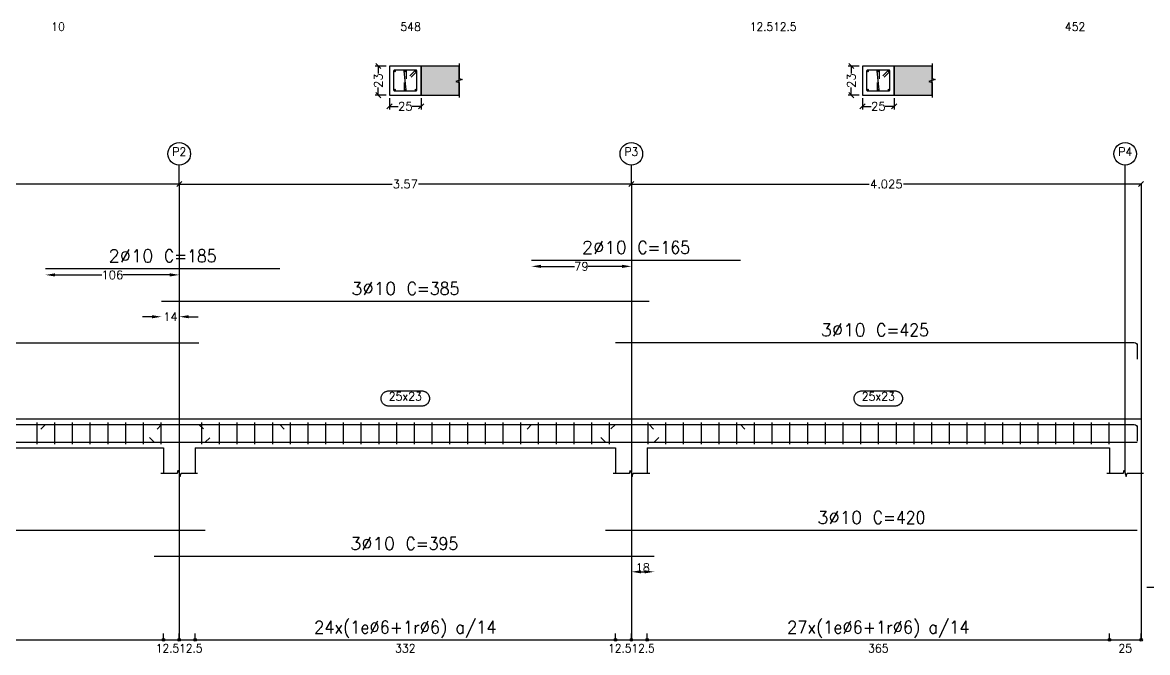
# Model space of a CAD drawing. Header units: millimetres. Extents: x 2071 to 2712, y 1262 to 1380.
# Drawn here: x 2489.19 to 2506.96, y 1297.61 to 1307.57 of the extents above; entities that cross this region are included whole.
import ezdxf
from ezdxf.enums import TextEntityAlignment as Align

# ---------------------------------------------------------------- set-up
doc = ezdxf.new("R2010")
doc.units = ezdxf.units.MM
doc.layers.add('.pormenores', color=8, linetype='Continuous')
for name, color, linetype, lineweight in [('POR_COT_COMPRIMENTO_PROJECTADO', 122, 'Continuous', 0), ('POR_COT_COT_ARM', 3, 'Continuous', 0), ('SEC_COTAS_SEC_DIM_VIGA', 122, 'Continuous', 0)]:
    doc.layers.add(name, color=color, linetype=linetype, lineweight=lineweight)
doc.styles.add('CYPETXT_0.2_romans', font='ROMANS__.TTF', dxfattribs={"height": 0.133333})
doc.styles.add('CYPETXT_romans', font='ROMANS__.TTF', dxfattribs={"height": 0.2})
doc.dimstyles.new('cype_arrow', dxfattribs={"dimtxt": 0.18, "dimasz": 0.15, "dimexe": 0.05, "dimexo": 0.05, "dimgap": 0, "dimtad": 0, "dimdec": 4, "dimzin": 0, "dimdsep": 46, "dimtxsty": 'CYPETXT_0.2_romans', "dimcen": 0.09, "dimadec": 0, "dimazin": 0, "dimtfac": 1, "dimtdec": 4, "dimtofl": 0, "dimtmove": 2, "dimatfit": 3, "dimfxl": 1, "dimtolj": 1, "dimtzin": 0, "dimarcsym": 0})
doc.dimstyles.new('cype_oblique', dxfattribs={"dimtxt": 0.18, "dimasz": 0.18, "dimexe": 0.05, "dimexo": 0.05, "dimgap": 0, "dimtad": 0, "dimdec": 4, "dimzin": 0, "dimdsep": 46, "dimtxsty": 'CYPETXT_0.2_romans', "dimblk": 'OBLIQUE', "dimtsz": 0.04, "dimcen": 0.09, "dimadec": 0, "dimazin": 0, "dimtfac": 1, "dimtdec": 4, "dimtofl": 0, "dimtmove": 2, "dimatfit": 3, "dimfxl": 1, "dimtolj": 1, "dimtzin": 0, "dimarcsym": 0})

# ---------------------------------------------------------------- blocks, each defined once
blk = doc.blocks.new('*D173')
at = {"layer": 'Defpoints', "color": 0, "transparency": 16777216}
for p in [(2494.99, 1306.418), (2495.49, 1306.418), (2495.49, 1306.241)]:
    blk.add_point(p, dxfattribs=at)
at = {"layer": 'SEC_COTAS_SEC_DIM_VIGA', "color": 0, "lineweight": -2, "transparency": 16777216}
for p, q in [((2495.03, 1306.281), (2494.95, 1306.201)), ((2494.99, 1306.368), (2494.99, 1306.191)), ((2494.99, 1306.241), (2495.129, 1306.241)), ((2495.49, 1306.241), (2495.35, 1306.241)), ((2495.45, 1306.201), (2495.53, 1306.281)), ((2495.49, 1306.368), (2495.49, 1306.191))]:
    blk.add_line(p, q, dxfattribs=at)
at = {"layer": 'SEC_COTAS_SEC_DIM_VIGA', "color": 0, "transparency": 16777216, "insert": (2495.24, 1306.241), "char_height": 0.1333, "attachment_point": 5, "style": 'CYPETXT_0.2_romans'}
blk.add_mtext('\\A1;25', dxfattribs=at)
blk = doc.blocks.new('_OBLIQUE')
at = {"color": 0, "linetype": 'ByBlock'}
blk.add_line((-0.5, -0.5), (0.5, 0.5), dxfattribs=at)
blk = doc.blocks.new('*D174')
at = {"layer": 'Defpoints', "color": 0, "transparency": 16777216}
for p in [(2494.812, 1306.878), (2494.99, 1306.878), (2494.99, 1306.418)]:
    blk.add_point(p, dxfattribs=at)
at = {"layer": 'SEC_COTAS_SEC_DIM_VIGA', "color": 0, "lineweight": -2, "transparency": 16777216}
for p, q in [((2494.94, 1306.878), (2494.762, 1306.878)), ((2494.852, 1306.838), (2494.772, 1306.918)), ((2494.812, 1306.878), (2494.812, 1306.759)), ((2494.94, 1306.418), (2494.762, 1306.418)), ((2494.772, 1306.458), (2494.852, 1306.378)), ((2494.812, 1306.418), (2494.812, 1306.538))]:
    blk.add_line(p, q, dxfattribs=at)
at = {"layer": 'SEC_COTAS_SEC_DIM_VIGA', "color": 0, "transparency": 16777216, "insert": (2494.812, 1306.648), "char_height": 0.1333, "attachment_point": 5, "rotation": 90, "style": 'CYPETXT_0.2_romans'}
blk.add_mtext('\\A1;23', dxfattribs=at)
blk = doc.blocks.new('*D175')
at = {"layer": 'Defpoints', "color": 0, "transparency": 16777216}
for p in [(2502.46, 1306.418), (2502.96, 1306.418), (2502.96, 1306.241)]:
    blk.add_point(p, dxfattribs=at)
at = {"layer": 'SEC_COTAS_SEC_DIM_VIGA', "color": 0, "lineweight": -2, "transparency": 16777216}
for p, q in [((2502.5, 1306.281), (2502.42, 1306.201)), ((2502.46, 1306.368), (2502.46, 1306.191)), ((2502.46, 1306.241), (2502.599, 1306.241)), ((2502.96, 1306.241), (2502.82, 1306.241)), ((2502.92, 1306.201), (2503, 1306.281)), ((2502.96, 1306.368), (2502.96, 1306.191))]:
    blk.add_line(p, q, dxfattribs=at)
at = {"layer": 'SEC_COTAS_SEC_DIM_VIGA', "color": 0, "transparency": 16777216, "insert": (2502.71, 1306.241), "char_height": 0.1333, "attachment_point": 5, "style": 'CYPETXT_0.2_romans'}
blk.add_mtext('\\A1;25', dxfattribs=at)
blk = doc.blocks.new('*D176')
at = {"layer": 'Defpoints', "color": 0, "transparency": 16777216}
for p in [(2502.282, 1306.878), (2502.46, 1306.878), (2502.46, 1306.418)]:
    blk.add_point(p, dxfattribs=at)
at = {"layer": 'SEC_COTAS_SEC_DIM_VIGA', "color": 0, "lineweight": -2, "transparency": 16777216}
for p, q in [((2502.41, 1306.878), (2502.232, 1306.878)), ((2502.322, 1306.838), (2502.242, 1306.918)), ((2502.282, 1306.878), (2502.282, 1306.759)), ((2502.41, 1306.418), (2502.232, 1306.418)), ((2502.242, 1306.458), (2502.322, 1306.378)), ((2502.282, 1306.418), (2502.282, 1306.538))]:
    blk.add_line(p, q, dxfattribs=at)
at = {"layer": 'SEC_COTAS_SEC_DIM_VIGA', "color": 0, "transparency": 16777216, "insert": (2502.282, 1306.648), "char_height": 0.1333, "attachment_point": 5, "rotation": 90, "style": 'CYPETXT_0.2_romans'}
blk.add_mtext('\\A1;23', dxfattribs=at)
blk = doc.blocks.new('*D177')
at = {"layer": 'Defpoints', "color": 0, "transparency": 16777216}
for p in [(2481.88, 1305.012), (2481.88, 1305.012), (2491.67, 1305.012)]:
    blk.add_point(p, dxfattribs=at)
at = {"layer": 'POR_COT_COMPRIMENTO_PROJECTADO', "color": 0, "lineweight": -2, "transparency": 16777216}
for p, q in [((2481.92, 1305.052), (2481.84, 1304.972)), ((2481.88, 1305.012), (2481.88, 1305.012)), ((2481.88, 1305.012), (2486.503, 1305.012)), ((2491.67, 1305.012), (2487.046, 1305.012)), ((2491.63, 1304.972), (2491.71, 1305.052)), ((2491.67, 1305.012), (2491.67, 1305.012))]:
    blk.add_line(p, q, dxfattribs=at)
at = {"layer": 'POR_COT_COMPRIMENTO_PROJECTADO', "color": 0, "transparency": 16777216, "insert": (2486.775, 1305.012), "char_height": 0.1333, "attachment_point": 5, "style": 'CYPETXT_0.2_romans'}
blk.add_mtext('\\A1;4.895', dxfattribs=at)
blk = doc.blocks.new('*D178')
at = {"layer": 'Defpoints', "color": 0, "transparency": 16777216}
for p in [(2491.67, 1305.012), (2491.67, 1305.012), (2498.81, 1305.012)]:
    blk.add_point(p, dxfattribs=at)
at = {"layer": 'POR_COT_COMPRIMENTO_PROJECTADO', "color": 0, "lineweight": -2, "transparency": 16777216}
for p, q in [((2491.71, 1305.052), (2491.63, 1304.972)), ((2491.67, 1305.012), (2491.67, 1305.012)), ((2491.67, 1305.012), (2495.033, 1305.012)), ((2498.81, 1305.012), (2495.447, 1305.012)), ((2498.77, 1304.972), (2498.85, 1305.052)), ((2498.81, 1305.012), (2498.81, 1305.012))]:
    blk.add_line(p, q, dxfattribs=at)
at = {"layer": 'POR_COT_COMPRIMENTO_PROJECTADO', "color": 0, "transparency": 16777216, "insert": (2495.24, 1305.012), "char_height": 0.1333, "attachment_point": 5, "style": 'CYPETXT_0.2_romans'}
blk.add_mtext('\\A1;3.57', dxfattribs=at)
blk = doc.blocks.new('*D179')
at = {"layer": 'Defpoints', "color": 0, "transparency": 16777216}
for p in [(2498.81, 1305.012), (2498.81, 1305.012), (2506.86, 1305.012)]:
    blk.add_point(p, dxfattribs=at)
at = {"layer": 'POR_COT_COMPRIMENTO_PROJECTADO', "color": 0, "lineweight": -2, "transparency": 16777216}
for p, q in [((2498.85, 1305.052), (2498.77, 1304.972)), ((2498.81, 1305.012), (2498.81, 1305.012)), ((2498.81, 1305.012), (2502.563, 1305.012)), ((2506.86, 1305.012), (2503.106, 1305.012)), ((2506.82, 1304.972), (2506.9, 1305.052)), ((2506.86, 1305.012), (2506.86, 1305.012))]:
    blk.add_line(p, q, dxfattribs=at)
at = {"layer": 'POR_COT_COMPRIMENTO_PROJECTADO', "color": 0, "transparency": 16777216, "insert": (2502.835, 1305.012), "char_height": 0.1333, "attachment_point": 5, "style": 'CYPETXT_0.2_romans'}
blk.add_mtext('\\A1;4.025', dxfattribs=at)
blk = doc.blocks.new('*D180')
at = {"layer": 'Defpoints', "color": 0, "transparency": 16777216}
for p in [(2491.39, 1302.916), (2491.67, 1302.916), (2491.67, 1302.916)]:
    blk.add_point(p, dxfattribs=at)
at = {"layer": 'POR_COT_COT_ARM', "color": 0, "lineweight": -2, "transparency": 16777216}
for p, q in [((2491.24, 1302.916), (2491.09, 1302.916)), ((2491.39, 1302.916), (2491.39, 1302.916)), ((2491.67, 1302.916), (2491.67, 1302.916)), ((2491.82, 1302.916), (2491.97, 1302.916))]:
    blk.add_line(p, q, dxfattribs=at)
at = {"layer": 'POR_COT_COT_ARM', "color": 0, "transparency": 16777216}
for points in [[(2491.24, 1302.891), (2491.24, 1302.941), (2491.39, 1302.916)], [(2491.82, 1302.941), (2491.82, 1302.891), (2491.67, 1302.916)]]:
    blk.add_solid(points, dxfattribs=at)
at = {"layer": 'POR_COT_COT_ARM', "color": 0, "transparency": 16777216, "insert": (2491.53, 1302.916), "char_height": 0.1333, "attachment_point": 5, "style": 'CYPETXT_0.2_romans'}
blk.add_mtext('\\A1;14', dxfattribs=at)
blk = doc.blocks.new('*D181')
at = {"layer": 'Defpoints', "color": 0, "transparency": 16777216}
for p in [(2498.81, 1298.885), (2499.172, 1298.885), (2499.172, 1298.885)]:
    blk.add_point(p, dxfattribs=at)
at = {"layer": 'POR_COT_COT_ARM', "color": 0, "lineweight": -2, "transparency": 16777216}
for p, q in [((2498.81, 1298.885), (2498.81, 1298.885)), ((2498.96, 1298.885), (2499.022, 1298.885)), ((2499.172, 1298.885), (2499.172, 1298.885))]:
    blk.add_line(p, q, dxfattribs=at)
at = {"layer": 'POR_COT_COT_ARM', "color": 0, "transparency": 16777216}
for points in [[(2498.96, 1298.91), (2498.96, 1298.86), (2498.81, 1298.885)], [(2499.022, 1298.86), (2499.022, 1298.91), (2499.172, 1298.885)]]:
    blk.add_solid(points, dxfattribs=at)
at = {"layer": 'POR_COT_COT_ARM', "color": 0, "transparency": 16777216, "insert": (2498.991, 1298.952), "char_height": 0.1333, "attachment_point": 5, "style": 'CYPETXT_0.2_romans'}
blk.add_mtext('\\A1;18', dxfattribs=at)
blk = doc.blocks.new('*D182')
at = {"layer": 'Defpoints', "color": 0, "transparency": 16777216}
for p in [(2489.556, 1303.577), (2491.67, 1303.577), (2491.67, 1303.577)]:
    blk.add_point(p, dxfattribs=at)
at = {"layer": 'POR_COT_COT_ARM', "color": 0, "lineweight": -2, "transparency": 16777216}
for p, q in [((2489.556, 1303.577), (2489.556, 1303.577)), ((2489.706, 1303.577), (2490.449, 1303.577)), ((2491.52, 1303.577), (2490.777, 1303.577)), ((2491.67, 1303.577), (2491.67, 1303.577))]:
    blk.add_line(p, q, dxfattribs=at)
at = {"layer": 'POR_COT_COT_ARM', "color": 0, "transparency": 16777216}
for points in [[(2489.706, 1303.602), (2489.706, 1303.552), (2489.556, 1303.577)], [(2491.52, 1303.552), (2491.52, 1303.602), (2491.67, 1303.577)]]:
    blk.add_solid(points, dxfattribs=at)
at = {"layer": 'POR_COT_COT_ARM', "color": 0, "transparency": 16777216, "insert": (2490.613, 1303.577), "char_height": 0.1333, "attachment_point": 5, "style": 'CYPETXT_0.2_romans'}
blk.add_mtext('\\A1;106', dxfattribs=at)
blk = doc.blocks.new('*D183')
at = {"layer": 'Defpoints', "color": 0, "transparency": 16777216}
for p in [(2497.232, 1303.712), (2498.81, 1303.712), (2498.81, 1303.712)]:
    blk.add_point(p, dxfattribs=at)
at = {"layer": 'POR_COT_COT_ARM', "color": 0, "lineweight": -2, "transparency": 16777216}
for p, q in [((2497.232, 1303.712), (2497.232, 1303.712)), ((2497.382, 1303.712), (2497.912, 1303.712)), ((2498.66, 1303.712), (2498.13, 1303.712)), ((2498.81, 1303.712), (2498.81, 1303.712))]:
    blk.add_line(p, q, dxfattribs=at)
at = {"layer": 'POR_COT_COT_ARM', "color": 0, "transparency": 16777216}
for points in [[(2497.382, 1303.737), (2497.382, 1303.687), (2497.232, 1303.712)], [(2498.66, 1303.687), (2498.66, 1303.737), (2498.81, 1303.712)]]:
    blk.add_solid(points, dxfattribs=at)
at = {"layer": 'POR_COT_COT_ARM', "color": 0, "transparency": 16777216, "insert": (2498.021, 1303.712), "char_height": 0.1333, "attachment_point": 5, "style": 'CYPETXT_0.2_romans'}
blk.add_mtext('\\A1;79', dxfattribs=at)
blk = doc.blocks.new('*D192')
at = {"layer": 'Defpoints', "color": 0, "transparency": 16777216}
for p in [(2507.248, 1298.635), (2507.268, 1298.635), (2507.268, 1298.635)]:
    blk.add_point(p, dxfattribs=at)
at = {"layer": 'POR_COT_COT_ARM', "color": 0, "lineweight": -2, "transparency": 16777216}
for p, q in [((2507.098, 1298.635), (2506.948, 1298.635)), ((2507.248, 1298.635), (2507.248, 1298.635)), ((2507.268, 1298.635), (2507.268, 1298.635)), ((2507.418, 1298.635), (2507.568, 1298.635))]:
    blk.add_line(p, q, dxfattribs=at)
at = {"layer": 'POR_COT_COT_ARM', "color": 0, "transparency": 16777216}
for points in [[(2507.098, 1298.61), (2507.098, 1298.66), (2507.248, 1298.635)], [(2507.418, 1298.66), (2507.418, 1298.61), (2507.268, 1298.635)]]:
    blk.add_solid(points, dxfattribs=at)
at = {"layer": 'POR_COT_COT_ARM', "color": 0, "transparency": 16777216, "insert": (2507.258, 1298.701), "char_height": 0.1333, "attachment_point": 5, "style": 'CYPETXT_0.2_romans'}
blk.add_mtext('\\A1;1', dxfattribs=at)

msp = doc.modelspace()

# ---------------------------------------------------------------- hatches: boundary and pattern name
at = {"layer": '.pormenores', "true_color": 0xdad7d3}
for points in [[(2496.08981, 1306.8783), (2495.48981, 1306.8783), (2495.48981, 1306.4183), (2496.08981, 1306.4183)], [(2503.55981, 1306.8783), (2502.95981, 1306.8783), (2502.95981, 1306.4183), (2503.55981, 1306.4183)]]:
    msp.add_hatch(color=254, dxfattribs=at).paths.add_polyline_path(points, flags=0)

# ---------------------------------------------------------------- linework, layer by layer
at = {"layer": '.pormenores'}
for p, q in [((2491.66981, 1305.01218), (2491.66981, 1305.31218)), ((2498.80981, 1305.01218), (2498.80981, 1305.31218)), ((2506.60981, 1305.01218), (2506.60981, 1305.31218)), ((2491.66981, 1305.01218), (2491.66981, 1297.80941)), ((2498.80981, 1305.01218), (2498.80981, 1297.80941)), ((2506.60981, 1300.44366), (2506.60981, 1305.01218)), ((2506.85981, 1305.01218), (2506.85981, 1297.80941)), ((2482.37981, 1301.30366), (2491.41981, 1301.30366)), ((2491.91981, 1301.30366), (2498.55981, 1301.30366)), ((2499.05981, 1301.30366), (2506.35981, 1301.30366)), ((2489.41981, 1301.24366), (2489.41981, 1300.90366)), ((2489.55581, 1301.21166), (2489.4851, 1301.14095)), ((2489.69981, 1301.24366), (2489.69981, 1300.90366)), ((2489.97981, 1301.24366), (2489.97981, 1300.90366)), ((2490.25981, 1301.24366), (2490.25981, 1300.90366)), ((2490.53981, 1301.24366), (2490.53981, 1300.90366)), ((2490.81981, 1301.24366), (2490.81981, 1300.90366)), ((2491.09981, 1301.24366), (2491.09981, 1300.90366)), ((2491.38981, 1301.21166), (2491.3191, 1301.14095)), ((2491.37981, 1301.24366), (2491.37981, 1300.90366)), ((2491.97981, 1301.21166), (2492.05233, 1301.1428)), ((2492.01981, 1301.24366), (2492.01981, 1300.90366)), ((2492.29981, 1301.24366), (2492.29981, 1300.90366)), ((2492.57981, 1301.24366), (2492.57981, 1300.90366)), ((2492.85981, 1301.24366), (2492.85981, 1300.90366)), ((2493.13981, 1301.24366), (2493.13981, 1300.90366)), ((2493.25581, 1301.21166), (2493.32652, 1301.14095)), ((2493.41981, 1301.24366), (2493.41981, 1300.90366)), ((2493.69981, 1301.24366), (2493.69981, 1300.90366)), ((2493.97981, 1301.24366), (2493.97981, 1300.90366)), ((2494.25981, 1301.24366), (2494.25981, 1300.90366)), ((2494.53981, 1301.24366), (2494.53981, 1300.90366)), ((2494.81981, 1301.24366), (2494.81981, 1300.90366)), ((2495.09981, 1301.24366), (2495.09981, 1300.90366)), ((2495.37981, 1301.24366), (2495.37981, 1300.90366)), ((2495.65981, 1301.24366), (2495.65981, 1300.90366)), ((2495.93981, 1301.24366), (2495.93981, 1300.90366)), ((2496.21981, 1301.24366), (2496.21981, 1300.90366)), ((2496.49981, 1301.24366), (2496.49981, 1300.90366)), ((2496.77981, 1301.24366), (2496.77981, 1300.90366)), ((2497.05981, 1301.24366), (2497.05981, 1300.90366)), ((2497.23241, 1301.21166), (2497.1617, 1301.14095)), ((2497.33981, 1301.24366), (2497.33981, 1300.90366)), ((2497.61981, 1301.24366), (2497.61981, 1300.90366)), ((2497.89981, 1301.24366), (2497.89981, 1300.90366)), ((2498.17981, 1301.24366), (2498.17981, 1300.90366)), ((2498.45981, 1301.24366), (2498.45981, 1300.90366)), ((2498.55981, 1301.21166), (2498.48691, 1301.14321)), ((2499.06981, 1301.24366), (2499.06981, 1300.90366)), ((2499.08981, 1301.21166), (2499.16052, 1301.14095)), ((2499.34981, 1301.24366), (2499.34981, 1300.90366)), ((2499.62981, 1301.24366), (2499.62981, 1300.90366)), ((2499.90981, 1301.24366), (2499.90981, 1300.90366)), ((2500.18981, 1301.24366), (2500.18981, 1300.90366)), ((2500.46981, 1301.24366), (2500.46981, 1300.90366)), ((2500.53241, 1301.21166), (2500.60312, 1301.14095)), ((2500.74981, 1301.24366), (2500.74981, 1300.90366)), ((2501.02981, 1301.24366), (2501.02981, 1300.90366)), ((2501.30981, 1301.24366), (2501.30981, 1300.90366)), ((2501.58981, 1301.24366), (2501.58981, 1300.90366)), ((2501.86981, 1301.24366), (2501.86981, 1300.90366)), ((2502.14981, 1301.24366), (2502.14981, 1300.90366)), ((2502.42981, 1301.24366), (2502.42981, 1300.90366)), ((2502.70981, 1301.24366), (2502.70981, 1300.90366)), ((2502.98981, 1301.24366), (2502.98981, 1300.90366)), ((2503.26981, 1301.24366), (2503.26981, 1300.90366)), ((2503.54981, 1301.24366), (2503.54981, 1300.90366)), ((2503.82981, 1301.24366), (2503.82981, 1300.90366)), ((2504.10981, 1301.24366), (2504.10981, 1300.90366)), ((2504.38981, 1301.24366), (2504.38981, 1300.90366)), ((2504.66981, 1301.24366), (2504.66981, 1300.90366)), ((2504.94981, 1301.24366), (2504.94981, 1300.90366)), ((2505.22981, 1301.24366), (2505.22981, 1300.90366)), ((2505.50981, 1301.24366), (2505.50981, 1300.90366)), ((2505.78981, 1301.24366), (2505.78981, 1300.90366)), ((2506.06981, 1301.24366), (2506.06981, 1300.90366)), ((2506.34981, 1301.24366), (2506.34981, 1300.90366)), ((2491.27196, 1300.93566), (2491.20125, 1301.00637)), ((2492.07981, 1300.93566), (2492.15231, 1301.00453)), ((2498.39981, 1300.93566), (2498.3291, 1301.00637)), ((2499.17196, 1300.93566), (2499.24267, 1301.00637)), ((2482.37981, 1300.84366), (2491.41981, 1300.84366)), ((2491.41981, 1300.84366), (2491.41981, 1300.44366)), ((2491.91981, 1300.84366), (2498.55981, 1300.84366)), ((2491.91981, 1300.84366), (2491.91981, 1300.44366)), ((2498.55981, 1300.84366), (2498.55981, 1300.44366)), ((2499.05981, 1300.84366), (2506.35981, 1300.84366)), ((2499.05981, 1300.84366), (2499.05981, 1300.44366)), ((2506.35981, 1300.84366), (2506.35981, 1300.44366)), ((2506.85981, 1300.84366), (2506.85981, 1300.44366)), ((2491.41981, 1297.80941), (2491.41981, 1297.90941)), ((2491.66981, 1297.80941), (2491.66981, 1297.90941)), ((2491.91981, 1297.80941), (2491.91981, 1297.90941)), ((2498.55981, 1297.80941), (2498.55981, 1297.90941)), ((2498.80981, 1297.80941), (2498.80981, 1297.90941)), ((2499.05981, 1297.80941), (2499.05981, 1297.90941)), ((2506.35981, 1297.80941), (2506.35981, 1297.90941))]:
    msp.add_line(p, q, dxfattribs=at)
for points in [[(2495.48981, 1306.8783), (2494.98981, 1306.8783), (2494.98981, 1306.4183), (2495.48981, 1306.4183), (2495.48981, 1306.8783)], [(2502.95981, 1306.8783), (2502.45981, 1306.8783), (2502.45981, 1306.4183), (2502.95981, 1306.4183), (2502.95981, 1306.8783)], [(2495.50181, 1301.74366), (2495.50983, 1301.74339), (2495.51781, 1301.74259), (2495.52572, 1301.74125), (2495.53352, 1301.73939), (2495.54118, 1301.73702), (2495.54866, 1301.73413), (2495.55593, 1301.73076), (2495.56297, 1301.7269), (2495.56973, 1301.72259), (2495.57618, 1301.71783), (2495.58231, 1301.71265), (2495.58807, 1301.70708), (2495.59345, 1301.70113), (2495.59842, 1301.69484), (2495.60296, 1301.68823), (2495.60705, 1301.68133), (2495.61066, 1301.67417), (2495.6138, 1301.66679), (2495.61643, 1301.65921), (2495.61854, 1301.65147), (2495.62014, 1301.64362), (2495.62121, 1301.63567), (2495.62175, 1301.62767), (2495.62175, 1301.61965), (2495.62121, 1301.61165), (2495.62014, 1301.6037), (2495.61854, 1301.59584), (2495.61643, 1301.5881), (2495.6138, 1301.58053), (2495.61066, 1301.57314), (2495.60705, 1301.56599), (2495.60296, 1301.55909), (2495.59842, 1301.55248), (2495.59345, 1301.54618), (2495.58807, 1301.54023), (2495.58231, 1301.53466), (2495.57618, 1301.52948), (2495.56973, 1301.52472), (2495.56297, 1301.52041), (2495.55593, 1301.51655), (2495.54866, 1301.51318), (2495.54118, 1301.5103), (2495.53352, 1301.50792), (2495.52572, 1301.50606), (2495.51781, 1301.50473), (2495.50983, 1301.50392), (2495.50181, 1301.50366), (2494.97781, 1301.50366), (2494.9698, 1301.50392), (2494.96182, 1301.50473), (2494.95391, 1301.50606), (2494.94611, 1301.50792), (2494.93845, 1301.5103), (2494.93097, 1301.51318), (2494.92369, 1301.51655), (2494.91666, 1301.52041), (2494.9099, 1301.52472), (2494.90344, 1301.52948), (2494.89732, 1301.53466), (2494.89155, 1301.54023), (2494.88618, 1301.54618), (2494.88121, 1301.55248), (2494.87667, 1301.55909), (2494.87258, 1301.56599), (2494.86896, 1301.57314), (2494.86583, 1301.58053), (2494.8632, 1301.5881), (2494.86108, 1301.59584), (2494.85949, 1301.6037), (2494.85842, 1301.61165), (2494.85788, 1301.61965), (2494.85788, 1301.62767), (2494.85842, 1301.63567), (2494.85949, 1301.64362), (2494.86108, 1301.65147), (2494.8632, 1301.65921), (2494.86583, 1301.66679), (2494.86896, 1301.67417), (2494.87258, 1301.68133), (2494.87667, 1301.68823), (2494.88121, 1301.69484), (2494.88618, 1301.70113), (2494.89155, 1301.70708), (2494.89732, 1301.71265), (2494.90344, 1301.71783), (2494.9099, 1301.72259), (2494.91666, 1301.7269), (2494.92369, 1301.73076), (2494.93097, 1301.73413), (2494.93845, 1301.73702), (2494.94611, 1301.73939), (2494.95391, 1301.74125), (2494.96182, 1301.74259), (2494.9698, 1301.74339), (2494.97781, 1301.74366), (2495.50181, 1301.74366)], [(2502.97181, 1301.74366), (2502.97982, 1301.74339), (2502.9878, 1301.74259), (2502.99571, 1301.74125), (2503.00351, 1301.73939), (2503.01117, 1301.73702), (2503.01866, 1301.73413), (2503.02593, 1301.73076), (2503.03296, 1301.7269), (2503.03972, 1301.72259), (2503.04618, 1301.71783), (2503.0523, 1301.71265), (2503.05807, 1301.70708), (2503.06345, 1301.70113), (2503.06842, 1301.69484), (2503.07296, 1301.68823), (2503.07704, 1301.68133), (2503.08066, 1301.67417), (2503.08379, 1301.66679), (2503.08642, 1301.65921), (2503.08854, 1301.65147), (2503.09014, 1301.64362), (2503.09121, 1301.63567), (2503.09174, 1301.62767), (2503.09174, 1301.61965), (2503.09121, 1301.61165), (2503.09014, 1301.6037), (2503.08854, 1301.59584), (2503.08642, 1301.5881), (2503.08379, 1301.58053), (2503.08066, 1301.57314), (2503.07704, 1301.56599), (2503.07296, 1301.55909), (2503.06842, 1301.55248), (2503.06345, 1301.54618), (2503.05807, 1301.54023), (2503.0523, 1301.53466), (2503.04618, 1301.52948), (2503.03972, 1301.52472), (2503.03296, 1301.52041), (2503.02593, 1301.51655), (2503.01866, 1301.51318), (2503.01117, 1301.5103), (2503.00351, 1301.50792), (2502.99571, 1301.50606), (2502.9878, 1301.50473), (2502.97982, 1301.50392), (2502.97181, 1301.50366), (2502.44781, 1301.50366), (2502.43979, 1301.50392), (2502.43182, 1301.50473), (2502.42391, 1301.50606), (2502.41611, 1301.50792), (2502.40845, 1301.5103), (2502.40096, 1301.51318), (2502.39369, 1301.51655), (2502.38666, 1301.52041), (2502.3799, 1301.52472), (2502.37344, 1301.52948), (2502.36732, 1301.53466), (2502.36155, 1301.54023), (2502.35617, 1301.54618), (2502.3512, 1301.55248), (2502.34666, 1301.55909), (2502.34258, 1301.56599), (2502.33896, 1301.57314), (2502.33583, 1301.58053), (2502.3332, 1301.5881), (2502.33108, 1301.59584), (2502.32948, 1301.6037), (2502.32841, 1301.61165), (2502.32788, 1301.61965), (2502.32788, 1301.62767), (2502.32841, 1301.63567), (2502.32948, 1301.64362), (2502.33108, 1301.65147), (2502.3332, 1301.65921), (2502.33583, 1301.66679), (2502.33896, 1301.67417), (2502.34258, 1301.68133), (2502.34666, 1301.68823), (2502.3512, 1301.69484), (2502.35617, 1301.70113), (2502.36155, 1301.70708), (2502.36732, 1301.71265), (2502.37344, 1301.71783), (2502.3799, 1301.72259), (2502.38666, 1301.7269), (2502.39369, 1301.73076), (2502.40096, 1301.73413), (2502.40845, 1301.73702), (2502.41611, 1301.73939), (2502.42391, 1301.74125), (2502.43182, 1301.74259), (2502.43979, 1301.74339), (2502.44781, 1301.74366), (2502.97181, 1301.74366)]]:
    msp.add_lwpolyline(points, close=True, dxfattribs=at)
for points in [[(2495.33427, 1306.70013), (2495.41913, 1306.78498), (2495.42112, 1306.78741), (2495.4226, 1306.79017), (2495.42351, 1306.79318), (2495.42381, 1306.7963), (2495.42351, 1306.79942), (2495.4226, 1306.80242), (2495.42112, 1306.80519), (2495.41913, 1306.80761), (2495.4167, 1306.8096), (2495.41394, 1306.81108), (2495.41093, 1306.81199), (2495.40781, 1306.8123), (2495.07181, 1306.8123), (2495.06569, 1306.81108), (2495.0605, 1306.80761), (2495.05703, 1306.80242), (2495.05581, 1306.7963), (2495.05581, 1306.5003), (2495.05703, 1306.49417), (2495.0605, 1306.48898), (2495.06569, 1306.48552), (2495.07181, 1306.4843), (2495.40781, 1306.4843), (2495.41394, 1306.48552), (2495.41913, 1306.48898), (2495.4226, 1306.49417), (2495.42381, 1306.5003), (2495.42381, 1306.7963), (2495.42351, 1306.79942), (2495.4226, 1306.80242), (2495.42112, 1306.80519), (2495.41913, 1306.80761), (2495.4167, 1306.8096), (2495.41394, 1306.81108), (2495.41093, 1306.81199), (2495.40781, 1306.8123), (2495.40469, 1306.81199), (2495.40169, 1306.81108), (2495.39892, 1306.8096), (2495.3965, 1306.80761), (2495.31165, 1306.72276)], [(2495.22381, 1306.6203), (2495.22381, 1306.5003), (2495.22421, 1306.49674), (2495.2254, 1306.49336), (2495.2273, 1306.49032), (2495.22984, 1306.48779), (2495.23287, 1306.48588), (2495.23625, 1306.4847), (2495.23981, 1306.4843), (2495.24337, 1306.4847), (2495.24676, 1306.48588), (2495.24979, 1306.48779), (2495.25232, 1306.49032), (2495.25423, 1306.49336), (2495.25541, 1306.49674), (2495.25581, 1306.5003), (2495.22381, 1306.7963), (2495.22421, 1306.79986), (2495.2254, 1306.80324), (2495.2273, 1306.80627), (2495.22984, 1306.80881), (2495.23287, 1306.81071), (2495.23625, 1306.8119), (2495.23981, 1306.8123), (2495.24337, 1306.8119), (2495.24676, 1306.81071), (2495.24979, 1306.80881), (2495.25232, 1306.80627), (2495.25423, 1306.80324), (2495.25541, 1306.79986), (2495.25581, 1306.7963), (2495.25581, 1306.6763)], [(2496.08981, 1306.8783), (2495.48981, 1306.8783), (2495.48981, 1306.4183), (2496.08981, 1306.4183)], [(2496.08981, 1306.9183), (2496.08981, 1306.6783), (2496.13981, 1306.6633), (2496.03981, 1306.6333), (2496.08981, 1306.6183), (2496.08981, 1306.3783)], [(2502.80427, 1306.70013), (2502.88912, 1306.78498), (2502.89111, 1306.78741), (2502.89259, 1306.79017), (2502.8935, 1306.79318), (2502.89381, 1306.7963), (2502.8935, 1306.79942), (2502.89259, 1306.80242), (2502.89111, 1306.80519), (2502.88912, 1306.80761), (2502.8867, 1306.8096), (2502.88393, 1306.81108), (2502.88093, 1306.81199), (2502.87781, 1306.8123), (2502.54181, 1306.8123), (2502.53569, 1306.81108), (2502.5305, 1306.80761), (2502.52703, 1306.80242), (2502.52581, 1306.7963), (2502.52581, 1306.5003), (2502.52703, 1306.49417), (2502.5305, 1306.48898), (2502.53569, 1306.48552), (2502.54181, 1306.4843), (2502.87781, 1306.4843), (2502.88393, 1306.48552), (2502.88912, 1306.48898), (2502.89259, 1306.49417), (2502.89381, 1306.5003), (2502.89381, 1306.7963), (2502.8935, 1306.79942), (2502.89259, 1306.80242), (2502.89111, 1306.80519), (2502.88912, 1306.80761), (2502.8867, 1306.8096), (2502.88393, 1306.81108), (2502.88093, 1306.81199), (2502.87781, 1306.8123), (2502.87469, 1306.81199), (2502.87169, 1306.81108), (2502.86892, 1306.8096), (2502.8665, 1306.80761), (2502.78164, 1306.72276)], [(2502.69381, 1306.6203), (2502.69381, 1306.5003), (2502.69421, 1306.49674), (2502.69539, 1306.49336), (2502.6973, 1306.49032), (2502.69983, 1306.48779), (2502.70287, 1306.48588), (2502.70625, 1306.4847), (2502.70981, 1306.4843), (2502.71337, 1306.4847), (2502.71675, 1306.48588), (2502.71979, 1306.48779), (2502.72232, 1306.49032), (2502.72423, 1306.49336), (2502.72541, 1306.49674), (2502.72581, 1306.5003), (2502.69381, 1306.7963), (2502.69421, 1306.79986), (2502.69539, 1306.80324), (2502.6973, 1306.80627), (2502.69983, 1306.80881), (2502.70287, 1306.81071), (2502.70625, 1306.8119), (2502.70981, 1306.8123), (2502.71337, 1306.8119), (2502.71675, 1306.81071), (2502.71979, 1306.80881), (2502.72232, 1306.80627), (2502.72423, 1306.80324), (2502.72541, 1306.79986), (2502.72581, 1306.7963), (2502.72581, 1306.6763)], [(2503.55981, 1306.8783), (2502.95981, 1306.8783), (2502.95981, 1306.4183), (2503.55981, 1306.4183)], [(2503.55981, 1306.9183), (2503.55981, 1306.6783), (2503.60981, 1306.6633), (2503.50981, 1306.6333), (2503.55981, 1306.6183), (2503.55981, 1306.3783)], [(2497.23241, 1303.81218), (2500.53241, 1303.81218)], [(2489.55581, 1303.6766), (2493.25581, 1303.6766)], [(2491.38981, 1303.16221), (2499.08981, 1303.16221)], [(2481.93981, 1302.2451), (2481.93981, 1302.4551), (2481.94362, 1302.47424), (2481.95446, 1302.49046), (2481.97068, 1302.5013), (2481.98981, 1302.5051), (2491.97981, 1302.5051)], [(2498.55981, 1302.50666), (2506.74981, 1302.50666), (2506.76894, 1302.50285), (2506.78516, 1302.49201), (2506.796, 1302.47579), (2506.79981, 1302.45666), (2506.79981, 1302.24666)], [(2491.41981, 1301.30366), (2491.91981, 1301.30366)], [(2498.55981, 1301.30366), (2499.05981, 1301.30366)], [(2506.35981, 1301.30366), (2506.85981, 1301.30366), (2506.85981, 1300.84366)], [(2481.93981, 1300.95166), (2481.93981, 1301.16166), (2481.94362, 1301.18079), (2481.95446, 1301.19701), (2481.97068, 1301.20785), (2481.98981, 1301.21166), (2491.97981, 1301.21166)], [(2481.93981, 1301.19566), (2481.93981, 1300.98566), (2481.94362, 1300.96652), (2481.95446, 1300.9503), (2481.97068, 1300.93946), (2481.98981, 1300.93566), (2492.07981, 1300.93566)], [(2489.55581, 1301.21166), (2493.25581, 1301.21166)], [(2491.38981, 1301.21166), (2499.08981, 1301.21166)], [(2497.23241, 1301.21166), (2500.53241, 1301.21166)], [(2498.55981, 1301.21166), (2506.74981, 1301.21166), (2506.76894, 1301.20785), (2506.78516, 1301.19701), (2506.796, 1301.18079), (2506.79981, 1301.16166), (2506.79981, 1300.95166)], [(2491.27196, 1300.93566), (2499.17196, 1300.93566)], [(2498.39981, 1300.93566), (2506.79981, 1300.93566)], [(2491.37981, 1300.44366), (2491.63981, 1300.44366), (2491.65481, 1300.49366), (2491.68481, 1300.39366), (2491.69981, 1300.44366), (2491.95981, 1300.44366)], [(2498.51981, 1300.44366), (2498.77981, 1300.44366), (2498.79481, 1300.49366), (2498.82481, 1300.39366), (2498.83981, 1300.44366), (2499.09981, 1300.44366)], [(2506.31981, 1300.44366), (2506.57981, 1300.44366), (2506.59481, 1300.49366), (2506.62481, 1300.39366), (2506.63981, 1300.44366), (2506.89981, 1300.44366)], [(2481.93981, 1299.80366), (2481.93981, 1299.59366), (2481.94362, 1299.57452), (2481.95446, 1299.5583), (2481.97068, 1299.54746), (2481.98981, 1299.54366), (2492.07981, 1299.54366)], [(2498.39981, 1299.54366), (2506.79981, 1299.54366)], [(2491.27196, 1299.13059), (2499.17196, 1299.13059)], [(2482.37981, 1297.80941), (2491.41981, 1297.80941), (2491.41981, 1297.90941)], [(2491.41981, 1297.80941), (2491.66981, 1297.80941), (2491.66981, 1297.90941)], [(2491.66981, 1297.80941), (2491.91981, 1297.80941), (2491.91981, 1297.90941)], [(2491.91981, 1297.80941), (2498.55981, 1297.80941), (2498.55981, 1297.90941)], [(2498.55981, 1297.80941), (2498.80981, 1297.80941), (2498.80981, 1297.90941)], [(2498.80981, 1297.80941), (2499.05981, 1297.80941), (2499.05981, 1297.90941)], [(2499.05981, 1297.80941), (2506.35981, 1297.80941), (2506.35981, 1297.90941)], [(2506.35981, 1297.80941), (2506.85981, 1297.80941), (2506.85981, 1297.90941)]]:
    msp.add_lwpolyline(points, dxfattribs=at)
at = {"layer": '.pormenores', "color": 254, "true_color": 0xdad7d3}
for points in [[(2496.08981, 1306.8783), (2495.48981, 1306.8783), (2495.48981, 1306.4183), (2496.08981, 1306.4183)], [(2503.55981, 1306.8783), (2502.95981, 1306.8783), (2502.95981, 1306.4183), (2503.55981, 1306.4183)]]:
    msp.add_lwpolyline(points, close=True, dxfattribs=at)
at = {"layer": '.pormenores'}
for centre, radius in [((2495.07181, 1306.7963), 0.01), ((2495.23981, 1306.7963), 0.01), ((2495.40781, 1306.7963), 0.01), ((2502.54181, 1306.7963), 0.01), ((2502.70981, 1306.7963), 0.01), ((2502.87781, 1306.7963), 0.01), ((2495.07181, 1306.5003), 0.01), ((2495.23981, 1306.5003), 0.01), ((2495.40781, 1306.5003), 0.01), ((2502.54181, 1306.5003), 0.01), ((2502.70981, 1306.5003), 0.01), ((2502.87781, 1306.5003), 0.01), ((2491.66981, 1305.49057), 0.17839), ((2498.80981, 1305.49057), 0.17839), ((2506.60981, 1305.49057), 0.17839), ((2491.41981, 1297.80941), 0.02), ((2491.41981, 1297.80941), 0.02), ((2491.66981, 1297.80941), 0.02), ((2491.66981, 1297.80941), 0.02), ((2491.91981, 1297.80941), 0.02), ((2491.91981, 1297.80941), 0.02), ((2498.55981, 1297.80941), 0.02), ((2498.55981, 1297.80941), 0.02), ((2498.80981, 1297.80941), 0.02), ((2498.80981, 1297.80941), 0.02), ((2499.05981, 1297.80941), 0.02), ((2499.05981, 1297.80941), 0.02), ((2506.35981, 1297.80941), 0.02), ((2506.35981, 1297.80941), 0.02), ((2506.85981, 1297.80941), 0.02)]:
    msp.add_circle(centre, radius, dxfattribs=at)

# ---------------------------------------------------------------- texts
at = {"layer": '.pormenores', "style": 'CYPETXT_romans'}
for s, height, width, p, p2 in [('10', 0.133333, 0.840941, (2489.64769, 1307.43281), (2489.86369, 1307.43281)), ('548', 0.133333, 0.840941, (2495.1607, 1307.43281), (2495.4847, 1307.43281)), ('12.5', 0.133333, 0.815991, (2500.67971, 1307.43281), (2501.04771, 1307.43281)), ('12.5', 0.133333, 0.815991, (2501.04771, 1307.43281), (2501.41571, 1307.43281)), ('452', 0.133333, 0.840941, (2505.65571, 1307.43281), (2505.97971, 1307.43281)), ('P2', 0.133333, 0.835985, (2491.55981, 1305.45724), (2491.77981, 1305.45724)), ('P3', 0.133333, 0.835985, (2498.69981, 1305.45724), (2498.91981, 1305.45724)), ('P4', 0.133333, 0.835985, (2506.49981, 1305.45724), (2506.71981, 1305.45724)), ('2%%c10', 0.2, 0.945763, (2498.02841, 1303.91218), (2498.73941, 1303.91218)), (' C=165', 0.2, 0.754144, (2498.77941, 1303.91218), (2499.73641, 1303.91218)), ('2%%c10', 0.2, 0.945763, (2490.55181, 1303.7766), (2491.26281, 1303.7766)), (' C=185', 0.2, 0.754144, (2491.30281, 1303.7766), (2492.25981, 1303.7766)), ('3%%c10', 0.2, 0.945763, (2494.38581, 1303.26221), (2495.09681, 1303.26221)), (' C=385', 0.2, 0.754144, (2495.13681, 1303.26221), (2496.09381, 1303.26221)), ('3%%c10', 0.2, 0.945763, (2501.80081, 1302.60666), (2502.51181, 1302.60666)), (' C=425', 0.2, 0.754144, (2502.55181, 1302.60666), (2503.50881, 1302.60666)), ('25x23', 0.133333, 0.840683, (2494.97781, 1301.59032), (2495.50181, 1301.59032)), ('25x23', 0.133333, 0.840683, (2502.44781, 1301.59032), (2502.97181, 1301.59032)), ('3%%c10', 0.2, 0.945763, (2501.74581, 1299.64366), (2502.45681, 1299.64366)), (' C=420', 0.2, 0.754144, (2502.49681, 1299.64366), (2503.45381, 1299.64366)), ('3%%c10', 0.2, 0.945763, (2494.36796, 1299.23059), (2495.07896, 1299.23059)), (' C=395', 0.2, 0.754144, (2495.11896, 1299.23059), (2496.07596, 1299.23059)), ('24x(1e%%c6+1r%%c6) a/14', 0.2, 0.829428, (2493.79981, 1297.90941), (2496.67981, 1297.90941)), ('27x(1e%%c6+1r%%c6) a/14', 0.2, 0.829428, (2501.26981, 1297.90941), (2504.14981, 1297.90941)), ('12.5', 0.133333, 0.815991, (2491.30181, 1297.60941), (2491.66981, 1297.60941)), ('12.5', 0.133333, 0.815991, (2491.66981, 1297.60941), (2492.03781, 1297.60941)), ('332', 0.133333, 0.840941, (2495.07781, 1297.60941), (2495.40181, 1297.60941)), ('12.5', 0.133333, 0.815991, (2498.44181, 1297.60941), (2498.80981, 1297.60941)), ('12.5', 0.133333, 0.815991, (2498.80981, 1297.60941), (2499.17781, 1297.60941)), ('365', 0.133333, 0.840941, (2502.54781, 1297.60941), (2502.87181, 1297.60941)), ('25', 0.133333, 0.840941, (2506.50181, 1297.60941), (2506.71781, 1297.60941))]:
    msp.add_text(s, height=height, dxfattribs=dict(at, width=width)).set_placement(p, p2, align=Align.FIT)

# ---------------------------------------------------------------- dimensions: what is measured, and where the dimension line sits
at = {"layer": '.pormenores'}
for p1, p2, distance, text, picture, middle in [((2494.98981, 1306.4183), (2494.98981, 1306.8783), 0.17733, '23', '*D174', (2494.81248, 1306.6483)), ((2502.45981, 1306.4183), (2502.45981, 1306.8783), 0.17733, '23', '*D176', (2502.28248, 1306.6483)), ((2494.98981, 1306.4183), (2495.48981, 1306.4183), -0.17733, '25', '*D173', (2495.23981, 1306.24096)), ((2502.45981, 1306.4183), (2502.95981, 1306.4183), -0.17733, '25', '*D175', (2502.70981, 1306.24096))]:
    dim = msp.add_aligned_dim(p1=p1, p2=p2, distance=distance, text=text, dimstyle='cype_oblique', dxfattribs=at)
    dim.commit()
    dim.dimension.update_dxf_attribs({"geometry": picture, "text_midpoint": middle})
for p1, p2, text, dimstyle, picture, middle in [((2491.66981, 1305.01218), (2481.87981, 1305.01218), '4.895', 'cype_oblique', '*D177', (2486.77481, 1305.01218)), ((2498.80981, 1305.01218), (2491.66981, 1305.01218), '3.57', 'cype_oblique', '*D178', (2495.23981, 1305.01218)), ((2506.85981, 1305.01218), (2498.80981, 1305.01218), '4.025', 'cype_oblique', '*D179', (2502.83481, 1305.01218)), ((2497.23241, 1303.71218), (2498.80981, 1303.71218), '79', 'cype_arrow', '*D183', (2498.02111, 1303.71218)), ((2489.55581, 1303.5766), (2491.66981, 1303.5766), '106', 'cype_arrow', '*D182', (2490.61281, 1303.5766)), ((2491.38981, 1302.91621), (2491.66981, 1302.91621), '14', 'cype_arrow', '*D180', (2491.52981, 1302.91621)), ((2498.80981, 1298.88459), (2499.17196, 1298.88459), '18', 'cype_arrow', '*D181', (2498.99088, 1298.95187)), ((2507.24753, 1298.63454), (2507.26753, 1298.63454), '1', 'cype_arrow', '*D192', (2507.25753, 1298.70121))]:
    dim = msp.add_aligned_dim(p1=p1, p2=p2, distance=0, text=text, dimstyle=dimstyle, override={"dimexe": 0, "dimexo": 0}, dxfattribs=at)
    dim.commit()
    dim.dimension.update_dxf_attribs({"geometry": picture, "text_midpoint": middle})

doc.saveas('drawing.dxf')
